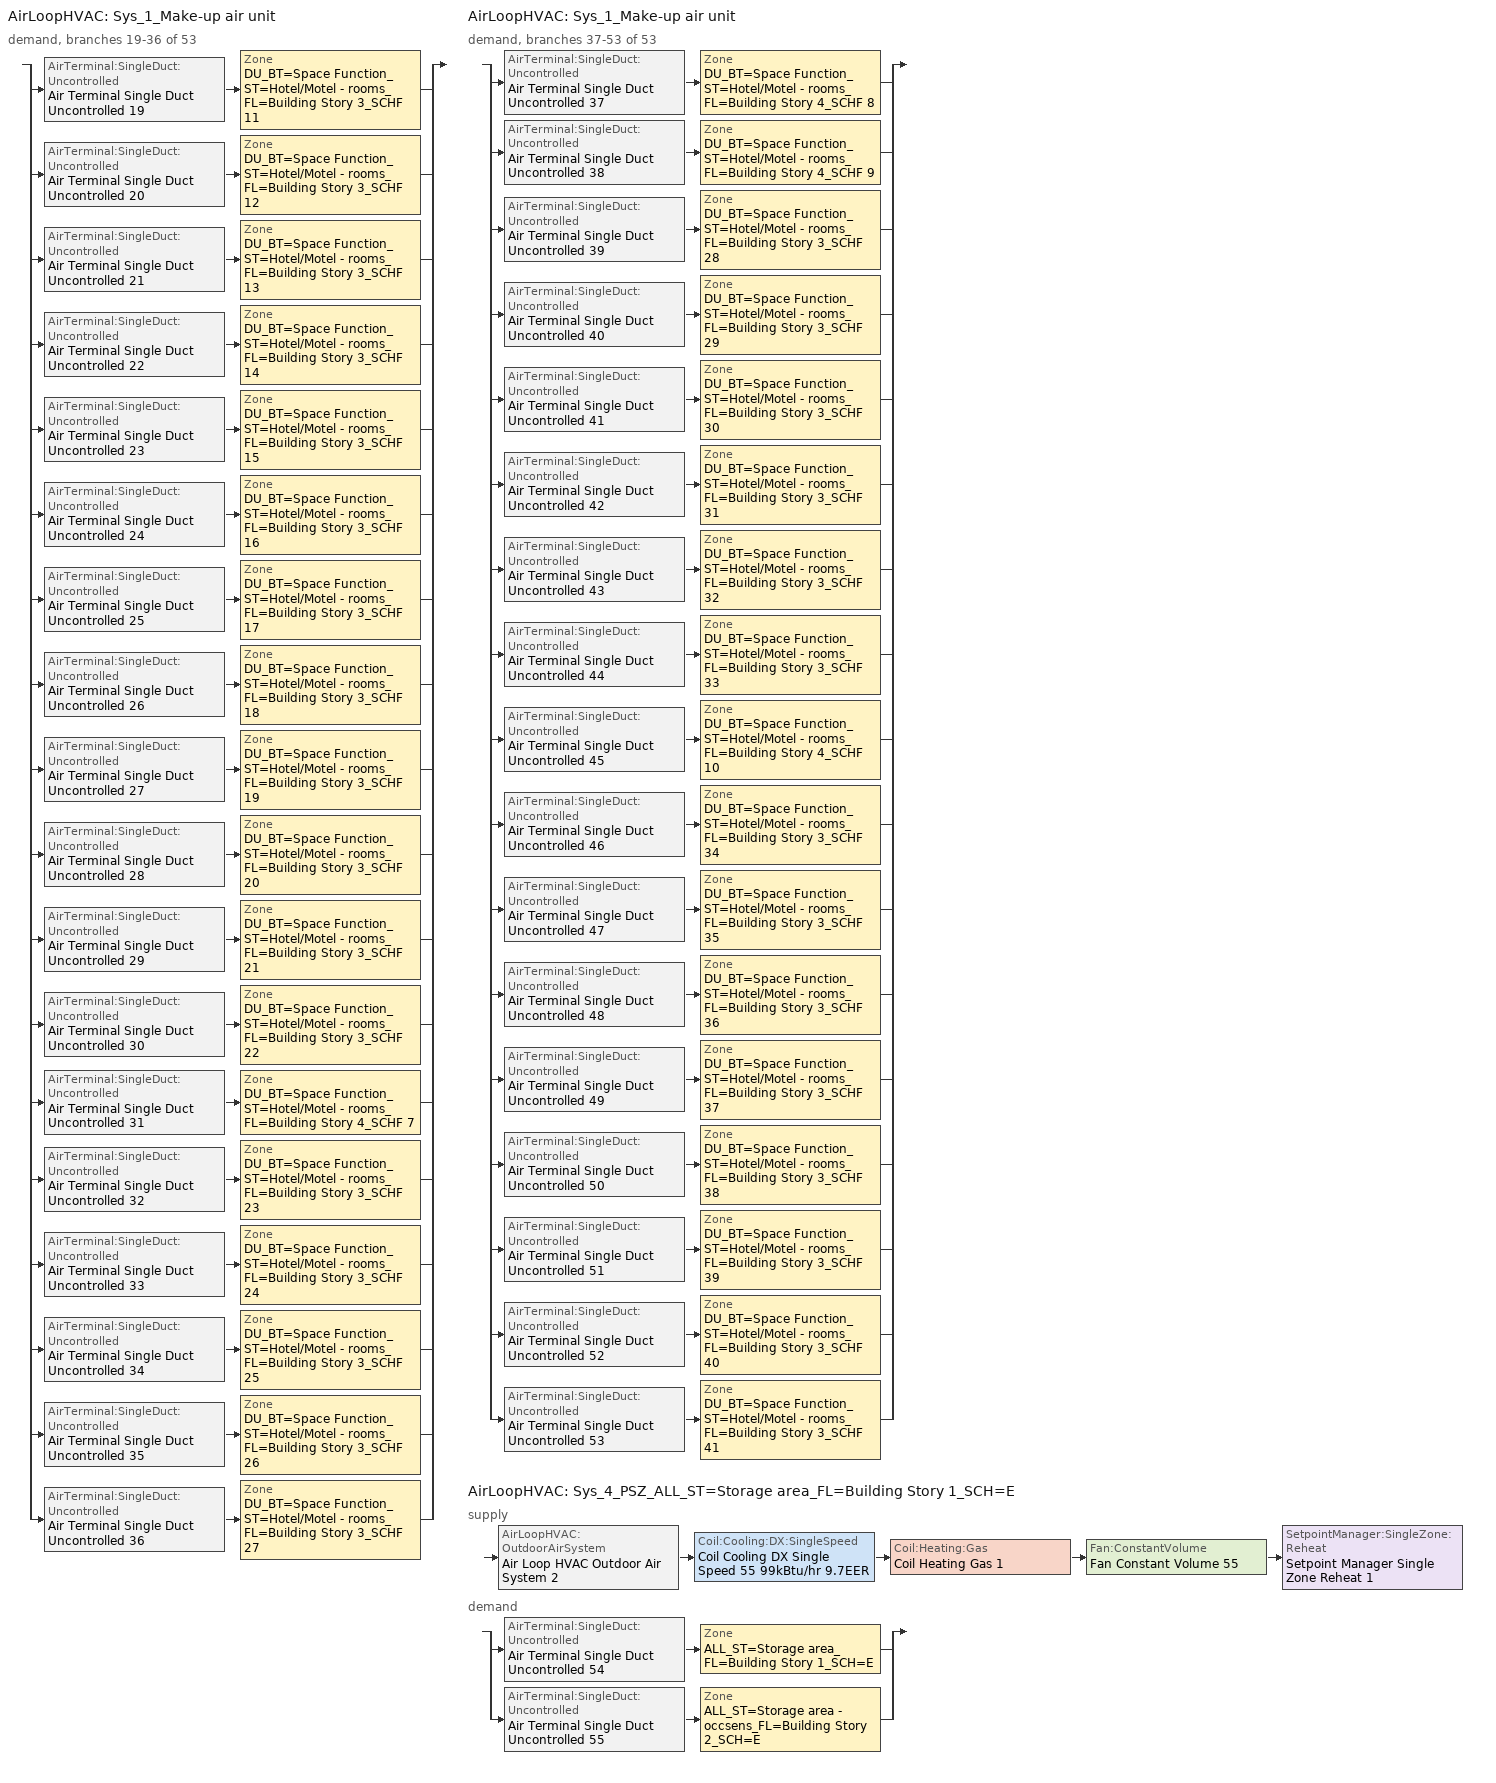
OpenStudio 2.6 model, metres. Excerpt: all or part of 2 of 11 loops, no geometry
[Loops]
AirLoopHVAC 'Sys_1_Make-up air unit'
 demand, branches 19-36 of 53: split
  | AirTerminal:SingleDuct:Uncontrolled 'Air Terminal Single Duct Uncontrolled 19' > Zone 'DU_BT=Space Function_ST=Hotel/Motel - rooms_FL=Building Story 3_SCHF 11'
  | AirTerminal:SingleDuct:Uncontrolled 'Air Terminal Single Duct Uncontrolled 20' > Zone 'DU_BT=Space Function_ST=Hotel/Motel - rooms_FL=Building Story 3_SCHF 12'
  | AirTerminal:SingleDuct:Uncontrolled 'Air Terminal Single Duct Uncontrolled 21' > Zone 'DU_BT=Space Function_ST=Hotel/Motel - rooms_FL=Building Story 3_SCHF 13'
  | AirTerminal:SingleDuct:Uncontrolled 'Air Terminal Single Duct Uncontrolled 22' > Zone 'DU_BT=Space Function_ST=Hotel/Motel - rooms_FL=Building Story 3_SCHF 14'
  | AirTerminal:SingleDuct:Uncontrolled 'Air Terminal Single Duct Uncontrolled 23' > Zone 'DU_BT=Space Function_ST=Hotel/Motel - rooms_FL=Building Story 3_SCHF 15'
  | AirTerminal:SingleDuct:Uncontrolled 'Air Terminal Single Duct Uncontrolled 24' > Zone 'DU_BT=Space Function_ST=Hotel/Motel - rooms_FL=Building Story 3_SCHF 16'
  | AirTerminal:SingleDuct:Uncontrolled 'Air Terminal Single Duct Uncontrolled 25' > Zone 'DU_BT=Space Function_ST=Hotel/Motel - rooms_FL=Building Story 3_SCHF 17'
  | AirTerminal:SingleDuct:Uncontrolled 'Air Terminal Single Duct Uncontrolled 26' > Zone 'DU_BT=Space Function_ST=Hotel/Motel - rooms_FL=Building Story 3_SCHF 18'
  | AirTerminal:SingleDuct:Uncontrolled 'Air Terminal Single Duct Uncontrolled 27' > Zone 'DU_BT=Space Function_ST=Hotel/Motel - rooms_FL=Building Story 3_SCHF 19'
  | AirTerminal:SingleDuct:Uncontrolled 'Air Terminal Single Duct Uncontrolled 28' > Zone 'DU_BT=Space Function_ST=Hotel/Motel - rooms_FL=Building Story 3_SCHF 20'
  | AirTerminal:SingleDuct:Uncontrolled 'Air Terminal Single Duct Uncontrolled 29' > Zone 'DU_BT=Space Function_ST=Hotel/Motel - rooms_FL=Building Story 3_SCHF 21'
  | AirTerminal:SingleDuct:Uncontrolled 'Air Terminal Single Duct Uncontrolled 30' > Zone 'DU_BT=Space Function_ST=Hotel/Motel - rooms_FL=Building Story 3_SCHF 22'
  | AirTerminal:SingleDuct:Uncontrolled 'Air Terminal Single Duct Uncontrolled 31' > Zone 'DU_BT=Space Function_ST=Hotel/Motel - rooms_FL=Building Story 4_SCHF 7'
  | AirTerminal:SingleDuct:Uncontrolled 'Air Terminal Single Duct Uncontrolled 32' > Zone 'DU_BT=Space Function_ST=Hotel/Motel - rooms_FL=Building Story 3_SCHF 23'
  | AirTerminal:SingleDuct:Uncontrolled 'Air Terminal Single Duct Uncontrolled 33' > Zone 'DU_BT=Space Function_ST=Hotel/Motel - rooms_FL=Building Story 3_SCHF 24'
  | AirTerminal:SingleDuct:Uncontrolled 'Air Terminal Single Duct Uncontrolled 34' > Zone 'DU_BT=Space Function_ST=Hotel/Motel - rooms_FL=Building Story 3_SCHF 25'
  | AirTerminal:SingleDuct:Uncontrolled 'Air Terminal Single Duct Uncontrolled 35' > Zone 'DU_BT=Space Function_ST=Hotel/Motel - rooms_FL=Building Story 3_SCHF 26'
  | AirTerminal:SingleDuct:Uncontrolled 'Air Terminal Single Duct Uncontrolled 36' > Zone 'DU_BT=Space Function_ST=Hotel/Motel - rooms_FL=Building Story 3_SCHF 27'
AirLoopHVAC 'Sys_1_Make-up air unit'
 demand, branches 37-53 of 53: split
  | AirTerminal:SingleDuct:Uncontrolled 'Air Terminal Single Duct Uncontrolled 37' > Zone 'DU_BT=Space Function_ST=Hotel/Motel - rooms_FL=Building Story 4_SCHF 8'
  | AirTerminal:SingleDuct:Uncontrolled 'Air Terminal Single Duct Uncontrolled 38' > Zone 'DU_BT=Space Function_ST=Hotel/Motel - rooms_FL=Building Story 4_SCHF 9'
  | AirTerminal:SingleDuct:Uncontrolled 'Air Terminal Single Duct Uncontrolled 39' > Zone 'DU_BT=Space Function_ST=Hotel/Motel - rooms_FL=Building Story 3_SCHF 28'
  | AirTerminal:SingleDuct:Uncontrolled 'Air Terminal Single Duct Uncontrolled 40' > Zone 'DU_BT=Space Function_ST=Hotel/Motel - rooms_FL=Building Story 3_SCHF 29'
  | AirTerminal:SingleDuct:Uncontrolled 'Air Terminal Single Duct Uncontrolled 41' > Zone 'DU_BT=Space Function_ST=Hotel/Motel - rooms_FL=Building Story 3_SCHF 30'
  | AirTerminal:SingleDuct:Uncontrolled 'Air Terminal Single Duct Uncontrolled 42' > Zone 'DU_BT=Space Function_ST=Hotel/Motel - rooms_FL=Building Story 3_SCHF 31'
  | AirTerminal:SingleDuct:Uncontrolled 'Air Terminal Single Duct Uncontrolled 43' > Zone 'DU_BT=Space Function_ST=Hotel/Motel - rooms_FL=Building Story 3_SCHF 32'
  | AirTerminal:SingleDuct:Uncontrolled 'Air Terminal Single Duct Uncontrolled 44' > Zone 'DU_BT=Space Function_ST=Hotel/Motel - rooms_FL=Building Story 3_SCHF 33'
  | AirTerminal:SingleDuct:Uncontrolled 'Air Terminal Single Duct Uncontrolled 45' > Zone 'DU_BT=Space Function_ST=Hotel/Motel - rooms_FL=Building Story 4_SCHF 10'
  | AirTerminal:SingleDuct:Uncontrolled 'Air Terminal Single Duct Uncontrolled 46' > Zone 'DU_BT=Space Function_ST=Hotel/Motel - rooms_FL=Building Story 3_SCHF 34'
  | AirTerminal:SingleDuct:Uncontrolled 'Air Terminal Single Duct Uncontrolled 47' > Zone 'DU_BT=Space Function_ST=Hotel/Motel - rooms_FL=Building Story 3_SCHF 35'
  | AirTerminal:SingleDuct:Uncontrolled 'Air Terminal Single Duct Uncontrolled 48' > Zone 'DU_BT=Space Function_ST=Hotel/Motel - rooms_FL=Building Story 3_SCHF 36'
  | AirTerminal:SingleDuct:Uncontrolled 'Air Terminal Single Duct Uncontrolled 49' > Zone 'DU_BT=Space Function_ST=Hotel/Motel - rooms_FL=Building Story 3_SCHF 37'
  | AirTerminal:SingleDuct:Uncontrolled 'Air Terminal Single Duct Uncontrolled 50' > Zone 'DU_BT=Space Function_ST=Hotel/Motel - rooms_FL=Building Story 3_SCHF 38'
  | AirTerminal:SingleDuct:Uncontrolled 'Air Terminal Single Duct Uncontrolled 51' > Zone 'DU_BT=Space Function_ST=Hotel/Motel - rooms_FL=Building Story 3_SCHF 39'
  | AirTerminal:SingleDuct:Uncontrolled 'Air Terminal Single Duct Uncontrolled 52' > Zone 'DU_BT=Space Function_ST=Hotel/Motel - rooms_FL=Building Story 3_SCHF 40'
  | AirTerminal:SingleDuct:Uncontrolled 'Air Terminal Single Duct Uncontrolled 53' > Zone 'DU_BT=Space Function_ST=Hotel/Motel - rooms_FL=Building Story 3_SCHF 41'
AirLoopHVAC 'Sys_4_PSZ_ALL_ST=Storage area_FL=Building Story 1_SCH=E'
 supply: AirLoopHVAC:OutdoorAirSystem 'Air Loop HVAC Outdoor Air System 2' > Coil:Cooling:DX:SingleSpeed 'Coil Cooling DX Single Speed 55 99kBtu/hr 9.7EER' > Coil:Heating:Gas 'Coil Heating Gas 1' > Fan:ConstantVolume 'Fan Constant Volume 55' > SetpointManager:SingleZone:Reheat 'Setpoint Manager Single Zone Reheat 1'
 demand: split
  | AirTerminal:SingleDuct:Uncontrolled 'Air Terminal Single Duct Uncontrolled 54' > Zone 'ALL_ST=Storage area_FL=Building Story 1_SCH=E'
  | AirTerminal:SingleDuct:Uncontrolled 'Air Terminal Single Duct Uncontrolled 55' > Zone 'ALL_ST=Storage area - occsens_FL=Building Story 2_SCH=E'
[Sizing:Zone] Zone Cooling Design Supply Air Temperature Input Method=SupplyAirTemperature; Zone Cooling Design Supply Air Temperature {C}=13; Zone Cooling Design Supply Air Temperature Difference {deltaC}=11.11; Zone Heating Design Supply Air Temperature Input Method=SupplyAirTemperature; Zone Heating Design Supply Air Temperature {C}=43; Zone Heating Design Supply Air Temperature Difference {deltaC}=11.11; Zone Cooling Design Supply Air Humidity Ratio {kg-H2O/kg-air}=0.0085; Zone Heating Design Supply Air Humidity Ratio {kg-H2O/kg-air}=0.008; Zone Heating Sizing Factor=1.3; Zone Cooling Sizing Factor=1.1; Cooling Design Air Flow Method=DesignDay; Heating Design Air Flow Method=DesignDay; Account for Dedicated Outdoor Air System=No; Dedicated Outdoor Air System Control Strategy=NeutralSupplyAir; Dedicated Outdoor Air Low Setpoint Temperature for Design {C}=autosize; Dedicated Outdoor Air High Setpoint Temperature for Design {C}=autosize
DU_BT=Space Function_ST=Hotel/Motel - rooms_FL=Building Story 3_SCHF 11; DU_BT=Space Function_ST=Hotel/Motel - rooms_FL=Building Story 3_SCHF 12; DU_BT=Space Function_ST=Hotel/Motel - rooms_FL=Building Story 3_SCHF 13; DU_BT=Space Function_ST=Hotel/Motel - rooms_FL=Building Story 3_SCHF 14; DU_BT=Space Function_ST=Hotel/Motel - rooms_FL=Building Story 3_SCHF 15; DU_BT=Space Function_ST=Hotel/Motel - rooms_FL=Building Story 3_SCHF 16; DU_BT=Space Function_ST=Hotel/Motel - rooms_FL=Building Story 3_SCHF 17; DU_BT=Space Function_ST=Hotel/Motel - rooms_FL=Building Story 3_SCHF 18; DU_BT=Space Function_ST=Hotel/Motel - rooms_FL=Building Story 3_SCHF 19; DU_BT=Space Function_ST=Hotel/Motel - rooms_FL=Building Story 3_SCHF 20; DU_BT=Space Function_ST=Hotel/Motel - rooms_FL=Building Story 3_SCHF 21; DU_BT=Space Function_ST=Hotel/Motel - rooms_FL=Building Story 3_SCHF 22; DU_BT=Space Function_ST=Hotel/Motel - rooms_FL=Building Story 4_SCHF 7; DU_BT=Space Function_ST=Hotel/Motel - rooms_FL=Building Story 3_SCHF 23; DU_BT=Space Function_ST=Hotel/Motel - rooms_FL=Building Story 3_SCHF 24; DU_BT=Space Function_ST=Hotel/Motel - rooms_FL=Building Story 3_SCHF 25; DU_BT=Space Function_ST=Hotel/Motel - rooms_FL=Building Story 3_SCHF 26; DU_BT=Space Function_ST=Hotel/Motel - rooms_FL=Building Story 3_SCHF 27; DU_BT=Space Function_ST=Hotel/Motel - rooms_FL=Building Story 4_SCHF 8; DU_BT=Space Function_ST=Hotel/Motel - rooms_FL=Building Story 4_SCHF 9; DU_BT=Space Function_ST=Hotel/Motel - rooms_FL=Building Story 3_SCHF 28; DU_BT=Space Function_ST=Hotel/Motel - rooms_FL=Building Story 3_SCHF 29; DU_BT=Space Function_ST=Hotel/Motel - rooms_FL=Building Story 3_SCHF 30; DU_BT=Space Function_ST=Hotel/Motel - rooms_FL=Building Story 3_SCHF 31; DU_BT=Space Function_ST=Hotel/Motel - rooms_FL=Building Story 3_SCHF 32; DU_BT=Space Function_ST=Hotel/Motel - rooms_FL=Building Story 3_SCHF 33; DU_BT=Space Function_ST=Hotel/Motel - rooms_FL=Building Story 4_SCHF 10; DU_BT=Space Function_ST=Hotel/Motel - rooms_FL=Building Story 3_SCHF 34; DU_BT=Space Function_ST=Hotel/Motel - rooms_FL=Building Story 3_SCHF 35; DU_BT=Space Function_ST=Hotel/Motel - rooms_FL=Building Story 3_SCHF 36; DU_BT=Space Function_ST=Hotel/Motel - rooms_FL=Building Story 3_SCHF 37; DU_BT=Space Function_ST=Hotel/Motel - rooms_FL=Building Story 3_SCHF 38; DU_BT=Space Function_ST=Hotel/Motel - rooms_FL=Building Story 3_SCHF 39; DU_BT=Space Function_ST=Hotel/Motel - rooms_FL=Building Story 3_SCHF 40; DU_BT=Space Function_ST=Hotel/Motel - rooms_FL=Building Story 3_SCHF 41; ALL_ST=Storage area_FL=Building Story 1_SCH=E; ALL_ST=Storage area - occsens_FL=Building Story 2_SCH=E
[Zone equipment]
DU_BT=Space Function_ST=Hotel/Motel - rooms_FL=Building Story 3_SCHF 11: DU_BT=Space Function_ST=Hotel/Motel - rooms_FL=Building Story 3_SCHF 11 PTAC, Zone HVAC Baseboard Convective Water 19, Air Terminal Single Duct Uncontrolled 19
DU_BT=Space Function_ST=Hotel/Motel - rooms_FL=Building Story 3_SCHF 12: DU_BT=Space Function_ST=Hotel/Motel - rooms_FL=Building Story 3_SCHF 12 PTAC, Zone HVAC Baseboard Convective Water 20, Air Terminal Single Duct Uncontrolled 20
DU_BT=Space Function_ST=Hotel/Motel - rooms_FL=Building Story 3_SCHF 13: DU_BT=Space Function_ST=Hotel/Motel - rooms_FL=Building Story 3_SCHF 13 PTAC, Zone HVAC Baseboard Convective Water 21, Air Terminal Single Duct Uncontrolled 21
DU_BT=Space Function_ST=Hotel/Motel - rooms_FL=Building Story 3_SCHF 14: DU_BT=Space Function_ST=Hotel/Motel - rooms_FL=Building Story 3_SCHF 14 PTAC, Zone HVAC Baseboard Convective Water 22, Air Terminal Single Duct Uncontrolled 22
DU_BT=Space Function_ST=Hotel/Motel - rooms_FL=Building Story 3_SCHF 15: DU_BT=Space Function_ST=Hotel/Motel - rooms_FL=Building Story 3_SCHF 15 PTAC, Zone HVAC Baseboard Convective Water 23, Air Terminal Single Duct Uncontrolled 23
DU_BT=Space Function_ST=Hotel/Motel - rooms_FL=Building Story 3_SCHF 16: DU_BT=Space Function_ST=Hotel/Motel - rooms_FL=Building Story 3_SCHF 16 PTAC, Zone HVAC Baseboard Convective Water 24, Air Terminal Single Duct Uncontrolled 24
DU_BT=Space Function_ST=Hotel/Motel - rooms_FL=Building Story 3_SCHF 17: DU_BT=Space Function_ST=Hotel/Motel - rooms_FL=Building Story 3_SCHF 17 PTAC, Zone HVAC Baseboard Convective Water 25, Air Terminal Single Duct Uncontrolled 25
DU_BT=Space Function_ST=Hotel/Motel - rooms_FL=Building Story 3_SCHF 18: DU_BT=Space Function_ST=Hotel/Motel - rooms_FL=Building Story 3_SCHF 18 PTAC, Zone HVAC Baseboard Convective Water 26, Air Terminal Single Duct Uncontrolled 26
DU_BT=Space Function_ST=Hotel/Motel - rooms_FL=Building Story 3_SCHF 19: DU_BT=Space Function_ST=Hotel/Motel - rooms_FL=Building Story 3_SCHF 19 PTAC, Zone HVAC Baseboard Convective Water 27, Air Terminal Single Duct Uncontrolled 27
DU_BT=Space Function_ST=Hotel/Motel - rooms_FL=Building Story 3_SCHF 20: DU_BT=Space Function_ST=Hotel/Motel - rooms_FL=Building Story 3_SCHF 20 PTAC, Zone HVAC Baseboard Convective Water 28, Air Terminal Single Duct Uncontrolled 28
DU_BT=Space Function_ST=Hotel/Motel - rooms_FL=Building Story 3_SCHF 21: DU_BT=Space Function_ST=Hotel/Motel - rooms_FL=Building Story 3_SCHF 21 PTAC, Zone HVAC Baseboard Convective Water 29, Air Terminal Single Duct Uncontrolled 29
DU_BT=Space Function_ST=Hotel/Motel - rooms_FL=Building Story 3_SCHF 22: DU_BT=Space Function_ST=Hotel/Motel - rooms_FL=Building Story 3_SCHF 22 PTAC, Zone HVAC Baseboard Convective Water 30, Air Terminal Single Duct Uncontrolled 30
DU_BT=Space Function_ST=Hotel/Motel - rooms_FL=Building Story 4_SCHF 7: DU_BT=Space Function_ST=Hotel/Motel - rooms_FL=Building Story 4_SCHF 7 PTAC, Zone HVAC Baseboard Convective Water 31, Air Terminal Single Duct Uncontrolled 31
DU_BT=Space Function_ST=Hotel/Motel - rooms_FL=Building Story 3_SCHF 23: DU_BT=Space Function_ST=Hotel/Motel - rooms_FL=Building Story 3_SCHF 23 PTAC, Zone HVAC Baseboard Convective Water 32, Air Terminal Single Duct Uncontrolled 32
DU_BT=Space Function_ST=Hotel/Motel - rooms_FL=Building Story 3_SCHF 24: DU_BT=Space Function_ST=Hotel/Motel - rooms_FL=Building Story 3_SCHF 24 PTAC, Zone HVAC Baseboard Convective Water 33, Air Terminal Single Duct Uncontrolled 33
DU_BT=Space Function_ST=Hotel/Motel - rooms_FL=Building Story 3_SCHF 25: DU_BT=Space Function_ST=Hotel/Motel - rooms_FL=Building Story 3_SCHF 25 PTAC, Zone HVAC Baseboard Convective Water 34, Air Terminal Single Duct Uncontrolled 34
DU_BT=Space Function_ST=Hotel/Motel - rooms_FL=Building Story 3_SCHF 26: DU_BT=Space Function_ST=Hotel/Motel - rooms_FL=Building Story 3_SCHF 26 PTAC, Zone HVAC Baseboard Convective Water 35, Air Terminal Single Duct Uncontrolled 35
DU_BT=Space Function_ST=Hotel/Motel - rooms_FL=Building Story 3_SCHF 27: DU_BT=Space Function_ST=Hotel/Motel - rooms_FL=Building Story 3_SCHF 27 PTAC, Zone HVAC Baseboard Convective Water 36, Air Terminal Single Duct Uncontrolled 36
DU_BT=Space Function_ST=Hotel/Motel - rooms_FL=Building Story 4_SCHF 8: DU_BT=Space Function_ST=Hotel/Motel - rooms_FL=Building Story 4_SCHF 8 PTAC, Zone HVAC Baseboard Convective Water 37, Air Terminal Single Duct Uncontrolled 37
DU_BT=Space Function_ST=Hotel/Motel - rooms_FL=Building Story 4_SCHF 9: DU_BT=Space Function_ST=Hotel/Motel - rooms_FL=Building Story 4_SCHF 9 PTAC, Zone HVAC Baseboard Convective Water 38, Air Terminal Single Duct Uncontrolled 38
DU_BT=Space Function_ST=Hotel/Motel - rooms_FL=Building Story 3_SCHF 28: DU_BT=Space Function_ST=Hotel/Motel - rooms_FL=Building Story 3_SCHF 28 PTAC, Zone HVAC Baseboard Convective Water 39, Air Terminal Single Duct Uncontrolled 39
DU_BT=Space Function_ST=Hotel/Motel - rooms_FL=Building Story 3_SCHF 29: DU_BT=Space Function_ST=Hotel/Motel - rooms_FL=Building Story 3_SCHF 29 PTAC, Zone HVAC Baseboard Convective Water 40, Air Terminal Single Duct Uncontrolled 40
DU_BT=Space Function_ST=Hotel/Motel - rooms_FL=Building Story 3_SCHF 30: DU_BT=Space Function_ST=Hotel/Motel - rooms_FL=Building Story 3_SCHF 30 PTAC, Zone HVAC Baseboard Convective Water 41, Air Terminal Single Duct Uncontrolled 41
DU_BT=Space Function_ST=Hotel/Motel - rooms_FL=Building Story 3_SCHF 31: DU_BT=Space Function_ST=Hotel/Motel - rooms_FL=Building Story 3_SCHF 31 PTAC, Zone HVAC Baseboard Convective Water 42, Air Terminal Single Duct Uncontrolled 42
DU_BT=Space Function_ST=Hotel/Motel - rooms_FL=Building Story 3_SCHF 32: DU_BT=Space Function_ST=Hotel/Motel - rooms_FL=Building Story 3_SCHF 32 PTAC, Zone HVAC Baseboard Convective Water 43, Air Terminal Single Duct Uncontrolled 43
DU_BT=Space Function_ST=Hotel/Motel - rooms_FL=Building Story 3_SCHF 33: DU_BT=Space Function_ST=Hotel/Motel - rooms_FL=Building Story 3_SCHF 33 PTAC, Zone HVAC Baseboard Convective Water 44, Air Terminal Single Duct Uncontrolled 44
DU_BT=Space Function_ST=Hotel/Motel - rooms_FL=Building Story 4_SCHF 10: DU_BT=Space Function_ST=Hotel/Motel - rooms_FL=Building Story 4_SCHF 10 PTAC, Zone HVAC Baseboard Convective Water 45, Air Terminal Single Duct Uncontrolled 45
DU_BT=Space Function_ST=Hotel/Motel - rooms_FL=Building Story 3_SCHF 34: DU_BT=Space Function_ST=Hotel/Motel - rooms_FL=Building Story 3_SCHF 34 PTAC, Zone HVAC Baseboard Convective Water 46, Air Terminal Single Duct Uncontrolled 46
DU_BT=Space Function_ST=Hotel/Motel - rooms_FL=Building Story 3_SCHF 35: DU_BT=Space Function_ST=Hotel/Motel - rooms_FL=Building Story 3_SCHF 35 PTAC, Zone HVAC Baseboard Convective Water 47, Air Terminal Single Duct Uncontrolled 47
DU_BT=Space Function_ST=Hotel/Motel - rooms_FL=Building Story 3_SCHF 36: DU_BT=Space Function_ST=Hotel/Motel - rooms_FL=Building Story 3_SCHF 36 PTAC, Zone HVAC Baseboard Convective Water 48, Air Terminal Single Duct Uncontrolled 48
DU_BT=Space Function_ST=Hotel/Motel - rooms_FL=Building Story 3_SCHF 37: DU_BT=Space Function_ST=Hotel/Motel - rooms_FL=Building Story 3_SCHF 37 PTAC, Zone HVAC Baseboard Convective Water 49, Air Terminal Single Duct Uncontrolled 49
DU_BT=Space Function_ST=Hotel/Motel - rooms_FL=Building Story 3_SCHF 38: DU_BT=Space Function_ST=Hotel/Motel - rooms_FL=Building Story 3_SCHF 38 PTAC, Zone HVAC Baseboard Convective Water 50, Air Terminal Single Duct Uncontrolled 50
DU_BT=Space Function_ST=Hotel/Motel - rooms_FL=Building Story 3_SCHF 39: DU_BT=Space Function_ST=Hotel/Motel - rooms_FL=Building Story 3_SCHF 39 PTAC, Zone HVAC Baseboard Convective Water 51, Air Terminal Single Duct Uncontrolled 51
DU_BT=Space Function_ST=Hotel/Motel - rooms_FL=Building Story 3_SCHF 40: DU_BT=Space Function_ST=Hotel/Motel - rooms_FL=Building Story 3_SCHF 40 PTAC, Zone HVAC Baseboard Convective Water 52, Air Terminal Single Duct Uncontrolled 52
DU_BT=Space Function_ST=Hotel/Motel - rooms_FL=Building Story 3_SCHF 41: DU_BT=Space Function_ST=Hotel/Motel - rooms_FL=Building Story 3_SCHF 41 PTAC, Zone HVAC Baseboard Convective Water 53, Air Terminal Single Duct Uncontrolled 53
ALL_ST=Storage area_FL=Building Story 1_SCH=E: Air Terminal Single Duct Uncontrolled 54, Zone HVAC Baseboard Convective Water 54
ALL_ST=Storage area - occsens_FL=Building Story 2_SCH=E: Air Terminal Single Duct Uncontrolled 55, Zone HVAC Baseboard Convective Water 55
[AirLoopHVAC]
Sys_4_PSZ_ALL_ST=Storage area_FL=Building Story 1_SCH=E: Availability Schedule=Sys_4_PSZ_ALL_ST=Storage area_FL=Building Story 1_SCH=E Occ Sch; Design Supply Air Flow Rate {m3/s}=AutoSize
[Sizing:System]
Sys_4_PSZ_ALL_ST=Storage area_FL=Building Story 1_SCH=E: Type of Load to Size On=Sensible; Design Outdoor Air Flow Rate {m3/s}=Autosize; Minimum System Air Flow Ratio=1; Preheat Design Temperature {C}=7; Preheat Design Humidity Ratio {kg-H2O/kg-Air}=0.008; Precool Design Temperature {C}=13; Precool Design Humidity Ratio {kg-H2O/kg-Air}=0.008; Central Cooling Design Supply Air Temperature {C}=13; Central Heating Design Supply Air Temperature {C}=43; Sizing Option=NonCoincident; 100% Outdoor Air in Cooling=No; 100% Outdoor Air in Heating=No; Central Cooling Design Supply Air Humidity Ratio {kg-H2O/kg-Air}=0.0085; Central Heating Design Supply Air Humidity Ratio {kg-H2O/kg-Air}=0.008; Cooling Design Air Flow Method=DesignDay; Cooling Design Air Flow Rate {m3/s}=0; Heating Design Air Flow Method=DesignDay; Heating Design Air Flow Rate {m3/s}=0; System Outdoor Air Method=ZoneSum; Zone Maximum Outdoor Air Fraction=1; Cooling Supply Air Flow Rate Per Floor Area {m3/s-m2}=0.00996765; Cooling Fraction of Autosized Cooling Supply Air Flow Rate=1; Cooling Supply Air Flow Rate Per Unit Cooling Capacity {m3/s-W}=3.94755e-05; Heating Supply Air Flow Rate Per Floor Area {m3/s-m2}=0.00996765; Heating Fraction of Autosized Heating Supply Air Flow Rate=1; Heating Fraction of Autosized Cooling Supply Air Flow Rate=1; Heating Supply Air Flow Rate Per Unit Heating Capacity {m3/s-W}=3.15882e-05; Cooling Design Capacity Method=CoolingDesignCapacity; Cooling Design Capacity {W}=autosize; Cooling Design Capacity Per Floor Area {W/m2}=234.7; Fraction of Autosized Cooling Design Capacity=1; Heating Design Capacity Method=HeatingDesignCapacity; Heating Design Capacity {W}=autosize; Heating Design Capacity Per Floor Area {W/m2}=157; Fraction of Autosized Heating Design Capacity=1; Central Cooling Capacity Control Method=OnOff
[Fan:ConstantVolume] Availability Schedule=Always On Discrete; Fan Efficiency=0.39975; Pressure Rise {Pa}=640; Maximum Flow Rate {m3/s}=AutoSize; Motor Efficiency=0.615
Fan Constant Volume 20; Fan Constant Volume 21; Fan Constant Volume 22; Fan Constant Volume 23; Fan Constant Volume 24; Fan Constant Volume 25; Fan Constant Volume 26; Fan Constant Volume 27; Fan Constant Volume 28; Fan Constant Volume 29; Fan Constant Volume 30; Fan Constant Volume 31; Fan Constant Volume 32; Fan Constant Volume 33; Fan Constant Volume 34; Fan Constant Volume 35; Fan Constant Volume 36; Fan Constant Volume 37; Fan Constant Volume 38; Fan Constant Volume 39; Fan Constant Volume 40; Fan Constant Volume 41; Fan Constant Volume 42; Fan Constant Volume 43; Fan Constant Volume 44; Fan Constant Volume 45; Fan Constant Volume 46; Fan Constant Volume 47; Fan Constant Volume 48; Fan Constant Volume 49; Fan Constant Volume 50; Fan Constant Volume 51; Fan Constant Volume 52; Fan Constant Volume 53; Fan Constant Volume 54; Fan Constant Volume 55
[Coil:Cooling:DX:SingleSpeed] Availability Schedule=Always On Discrete; Rated Total Cooling Capacity {W}=autosize; Rated Sensible Heat Ratio=autosize; Rated Air Flow Rate {m3/s}=autosize; Rated Evaporator Fan Power Per Volume Flow Rate {W/(m3/s)}=773.3; Total Cooling Capacity Function of Temperature Curve=DXCOOL-NECB2011-REF-CAPFT; Total Cooling Capacity Function of Flow Fraction Curve=DXCOOL-NECB2011-REF-CAPFFLOW; Energy Input Ratio Function of Temperature Curve=DXCOOL-NECB2011-REF-COOLEIRFT; Energy Input Ratio Function of Flow Fraction Curve=DXCOOL-NECB2011-REF-COOLEIRFFLOW; Part Load Fraction Correlation Curve=DXCOOL-NECB2011-REF-COOLPLFFPLR; Condenser Type=AirCooled; Evaporative Condenser Effectiveness=0; Evaporative Condenser Air Flow Rate {m3/s}=Autosize; Evaporative Condenser Pump Rated Power Consumption {W}=Autosize; Crankcase Heater Capacity {W}=0; Maximum Outdoor Dry-Bulb Temperature for Crankcase Heater Operation {C}=0; Basin Heater Capacity {W/K}=0; Basin Heater Setpoint Temperature {C}=10
Name | Rated COP {W/W}
Coil Cooling DX Single Speed 20 5kBtu/hr 11.0EER; Coil Cooling DX Single Speed 25 5kBtu/hr 11.0EER; Coil Cooling DX Single Speed 29 5kBtu/hr 11.0EER; Coil Cooling DX Single Speed 35 5kBtu/hr 11.0EER; Coil Cooling DX Single Speed 37 5kBtu/hr 11.0EER; Coil Cooling DX Single Speed 41 5kBtu/hr 11.0EER; Coil Cooling DX Single Speed 42 5kBtu/hr 11.0EER; Coil Cooling DX Single Speed 43 5kBtu/hr 11.0EER; Coil Cooling DX Single Speed 45 5kBtu/hr 11.0EER; Coil Cooling DX Single Speed 47 5kBtu/hr 11.0EER; Coil Cooling DX Single Speed 48 5kBtu/hr 11.0EER; Coil Cooling DX Single Speed 49 5kBtu/hr 11.0EER; Coil Cooling DX Single Speed 50 5kBtu/hr 11.0EER; Coil Cooling DX Single Speed 51 5kBtu/hr 11.0EER; Coil Cooling DX Single Speed 52 5kBtu/hr 11.0EER | 3.72548
Coil Cooling DX Single Speed 21 5kBtu/hr 11.0EER | 3.72518
Coil Cooling DX Single Speed 22 3kBtu/hr 11.0EER; Coil Cooling DX Single Speed 27 3kBtu/hr 11.0EER; Coil Cooling DX Single Speed 28 3kBtu/hr 11.0EER; Coil Cooling DX Single Speed 30 3kBtu/hr 11.0EER; Coil Cooling DX Single Speed 54 3kBtu/hr 11.0EER | 3.72331
Coil Cooling DX Single Speed 23 5kBtu/hr 11.0EER | 3.72519
Coil Cooling DX Single Speed 24 18kBtu/hr 9.3EER | 3.15836
Coil Cooling DX Single Speed 26 19kBtu/hr 9.3EER | 3.15891
Coil Cooling DX Single Speed 31 19kBtu/hr 9.3EER | 3.15917
Coil Cooling DX Single Speed 32 13kBtu/hr 9.8EER | 3.31332
Coil Cooling DX Single Speed 33 18kBtu/hr 9.3EER | 3.15824
Coil Cooling DX Single Speed 34 3kBtu/hr 11.0EER | 3.72329
Coil Cooling DX Single Speed 36 3kBtu/hr 11.0EER | 3.7233
Coil Cooling DX Single Speed 38 13kBtu/hr 9.8EER | 3.31333
Coil Cooling DX Single Speed 39 13kBtu/hr 9.8EER | 3.31765
Coil Cooling DX Single Speed 40 3kBtu/hr 11.0EER | 3.72324
Coil Cooling DX Single Speed 44 5kBtu/hr 11.0EER; Coil Cooling DX Single Speed 53 5kBtu/hr 11.0EER | 3.72546
Coil Cooling DX Single Speed 46 22kBtu/hr 9.3EER | 3.16124
Coil Cooling DX Single Speed 55 99kBtu/hr 9.7EER | 3.35368
[Controller:OutdoorAir]
Controller Outdoor Air 2: Minimum Outdoor Air Flow Rate {m3/s}=autosize; Maximum Outdoor Air Flow Rate {m3/s}=Autosize; Economizer Control Type=DifferentialEnthalpy; Economizer Control Action Type=ModulateFlow; Lockout Type=NoLockout; Minimum Limit Type=FixedMinimum; Minimum Outdoor Air Schedule=Sys_4_PSZ_ALL_ST=Storage area_FL=Building Story 1_SCH=E Occ Sch; Controller Mechanical Ventilation=Controller Mechanical Ventilation 2; High Humidity Control=No; Heat Recovery Bypass Control Type=BypassWhenWithinEconomizerLimits
[Controller:MechanicalVentilation]
Controller Mechanical Ventilation 2: Availability Schedule=Always On Discrete; System Outdoor Air Method=ZoneSum
[AirLoopHVAC:OutdoorAirSystem]
Air Loop HVAC Outdoor Air System 2: Controller=Controller Outdoor Air 2
[Coil:Heating:Electric] Availability Schedule=ON_OFF_ALWAYS_OFF
Coil Heating Electric 19; Coil Heating Electric 20; Coil Heating Electric 21; Coil Heating Electric 22; Coil Heating Electric 23; Coil Heating Electric 24; Coil Heating Electric 25; Coil Heating Electric 26; Coil Heating Electric 27; Coil Heating Electric 28; Coil Heating Electric 29; Coil Heating Electric 30; Coil Heating Electric 31; Coil Heating Electric 32; Coil Heating Electric 33; Coil Heating Electric 34; Coil Heating Electric 35; Coil Heating Electric 36; Coil Heating Electric 37; Coil Heating Electric 38; Coil Heating Electric 39; Coil Heating Electric 40; Coil Heating Electric 41; Coil Heating Electric 42; Coil Heating Electric 43; Coil Heating Electric 44; Coil Heating Electric 45; Coil Heating Electric 46; Coil Heating Electric 47; Coil Heating Electric 48; Coil Heating Electric 49; Coil Heating Electric 50; Coil Heating Electric 51; Coil Heating Electric 52; Coil Heating Electric 53
[ZoneHVAC:PackagedTerminalAirConditioner] Availability Schedule=Always On Discrete; Supply Air Flow Rate During Cooling Operation {m3/s}=Autosize; Supply Air Flow Rate During Heating Operation {m3/s}=Autosize; Supply Air Flow Rate When No Cooling or Heating is Needed {m3/s}=Autosize; Outdoor Air Flow Rate During Cooling Operation {m3/s}=1e-05; Outdoor Air Flow Rate During Heating Operation {m3/s}=1e-05; Outdoor Air Flow Rate When No Cooling or Heating is Needed {m3/s}=1e-05; Fan Placement=DrawThrough
Name | Supply Air Fan | Heating Coil | Cooling Coil
DU_BT=Space Function_ST=Hotel/Motel - rooms_FL=Building Story 3_SCHF 11 PTAC | Fan Constant Volume 20 | Coil Heating Electric 19 | Coil Cooling DX Single Speed 20 5kBtu/hr 11.0EER
DU_BT=Space Function_ST=Hotel/Motel - rooms_FL=Building Story 3_SCHF 12 PTAC | Fan Constant Volume 21 | Coil Heating Electric 20 | Coil Cooling DX Single Speed 21 5kBtu/hr 11.0EER
DU_BT=Space Function_ST=Hotel/Motel - rooms_FL=Building Story 3_SCHF 13 PTAC | Fan Constant Volume 22 | Coil Heating Electric 21 | Coil Cooling DX Single Speed 22 3kBtu/hr 11.0EER
DU_BT=Space Function_ST=Hotel/Motel - rooms_FL=Building Story 3_SCHF 14 PTAC | Fan Constant Volume 23 | Coil Heating Electric 22 | Coil Cooling DX Single Speed 23 5kBtu/hr 11.0EER
DU_BT=Space Function_ST=Hotel/Motel - rooms_FL=Building Story 3_SCHF 15 PTAC | Fan Constant Volume 24 | Coil Heating Electric 23 | Coil Cooling DX Single Speed 24 18kBtu/hr 9.3EER
DU_BT=Space Function_ST=Hotel/Motel - rooms_FL=Building Story 3_SCHF 16 PTAC | Fan Constant Volume 25 | Coil Heating Electric 24 | Coil Cooling DX Single Speed 25 5kBtu/hr 11.0EER
DU_BT=Space Function_ST=Hotel/Motel - rooms_FL=Building Story 3_SCHF 17 PTAC | Fan Constant Volume 26 | Coil Heating Electric 25 | Coil Cooling DX Single Speed 26 19kBtu/hr 9.3EER
DU_BT=Space Function_ST=Hotel/Motel - rooms_FL=Building Story 3_SCHF 18 PTAC | Fan Constant Volume 27 | Coil Heating Electric 26 | Coil Cooling DX Single Speed 27 3kBtu/hr 11.0EER
DU_BT=Space Function_ST=Hotel/Motel - rooms_FL=Building Story 3_SCHF 19 PTAC | Fan Constant Volume 28 | Coil Heating Electric 27 | Coil Cooling DX Single Speed 28 3kBtu/hr 11.0EER
DU_BT=Space Function_ST=Hotel/Motel - rooms_FL=Building Story 3_SCHF 20 PTAC | Fan Constant Volume 29 | Coil Heating Electric 28 | Coil Cooling DX Single Speed 29 5kBtu/hr 11.0EER
DU_BT=Space Function_ST=Hotel/Motel - rooms_FL=Building Story 3_SCHF 21 PTAC | Fan Constant Volume 30 | Coil Heating Electric 29 | Coil Cooling DX Single Speed 30 3kBtu/hr 11.0EER
DU_BT=Space Function_ST=Hotel/Motel - rooms_FL=Building Story 3_SCHF 22 PTAC | Fan Constant Volume 31 | Coil Heating Electric 30 | Coil Cooling DX Single Speed 31 19kBtu/hr 9.3EER
DU_BT=Space Function_ST=Hotel/Motel - rooms_FL=Building Story 4_SCHF 7 PTAC | Fan Constant Volume 32 | Coil Heating Electric 31 | Coil Cooling DX Single Speed 32 13kBtu/hr 9.8EER
DU_BT=Space Function_ST=Hotel/Motel - rooms_FL=Building Story 3_SCHF 23 PTAC | Fan Constant Volume 33 | Coil Heating Electric 32 | Coil Cooling DX Single Speed 33 18kBtu/hr 9.3EER
DU_BT=Space Function_ST=Hotel/Motel - rooms_FL=Building Story 3_SCHF 24 PTAC | Fan Constant Volume 34 | Coil Heating Electric 33 | Coil Cooling DX Single Speed 34 3kBtu/hr 11.0EER
DU_BT=Space Function_ST=Hotel/Motel - rooms_FL=Building Story 3_SCHF 25 PTAC | Fan Constant Volume 35 | Coil Heating Electric 34 | Coil Cooling DX Single Speed 35 5kBtu/hr 11.0EER
DU_BT=Space Function_ST=Hotel/Motel - rooms_FL=Building Story 3_SCHF 26 PTAC | Fan Constant Volume 36 | Coil Heating Electric 35 | Coil Cooling DX Single Speed 36 3kBtu/hr 11.0EER
DU_BT=Space Function_ST=Hotel/Motel - rooms_FL=Building Story 3_SCHF 27 PTAC | Fan Constant Volume 37 | Coil Heating Electric 36 | Coil Cooling DX Single Speed 37 5kBtu/hr 11.0EER
DU_BT=Space Function_ST=Hotel/Motel - rooms_FL=Building Story 4_SCHF 8 PTAC | Fan Constant Volume 38 | Coil Heating Electric 37 | Coil Cooling DX Single Speed 38 13kBtu/hr 9.8EER
DU_BT=Space Function_ST=Hotel/Motel - rooms_FL=Building Story 4_SCHF 9 PTAC | Fan Constant Volume 39 | Coil Heating Electric 38 | Coil Cooling DX Single Speed 39 13kBtu/hr 9.8EER
DU_BT=Space Function_ST=Hotel/Motel - rooms_FL=Building Story 3_SCHF 28 PTAC | Fan Constant Volume 40 | Coil Heating Electric 39 | Coil Cooling DX Single Speed 40 3kBtu/hr 11.0EER
DU_BT=Space Function_ST=Hotel/Motel - rooms_FL=Building Story 3_SCHF 29 PTAC | Fan Constant Volume 41 | Coil Heating Electric 40 | Coil Cooling DX Single Speed 41 5kBtu/hr 11.0EER
DU_BT=Space Function_ST=Hotel/Motel - rooms_FL=Building Story 3_SCHF 30 PTAC | Fan Constant Volume 42 | Coil Heating Electric 41 | Coil Cooling DX Single Speed 42 5kBtu/hr 11.0EER
DU_BT=Space Function_ST=Hotel/Motel - rooms_FL=Building Story 3_SCHF 31 PTAC | Fan Constant Volume 43 | Coil Heating Electric 42 | Coil Cooling DX Single Speed 43 5kBtu/hr 11.0EER
DU_BT=Space Function_ST=Hotel/Motel - rooms_FL=Building Story 3_SCHF 32 PTAC | Fan Constant Volume 44 | Coil Heating Electric 43 | Coil Cooling DX Single Speed 44 5kBtu/hr 11.0EER
DU_BT=Space Function_ST=Hotel/Motel - rooms_FL=Building Story 3_SCHF 33 PTAC | Fan Constant Volume 45 | Coil Heating Electric 44 | Coil Cooling DX Single Speed 45 5kBtu/hr 11.0EER
DU_BT=Space Function_ST=Hotel/Motel - rooms_FL=Building Story 4_SCHF 10 PTAC | Fan Constant Volume 46 | Coil Heating Electric 45 | Coil Cooling DX Single Speed 46 22kBtu/hr 9.3EER
DU_BT=Space Function_ST=Hotel/Motel - rooms_FL=Building Story 3_SCHF 34 PTAC | Fan Constant Volume 47 | Coil Heating Electric 46 | Coil Cooling DX Single Speed 47 5kBtu/hr 11.0EER
DU_BT=Space Function_ST=Hotel/Motel - rooms_FL=Building Story 3_SCHF 35 PTAC | Fan Constant Volume 48 | Coil Heating Electric 47 | Coil Cooling DX Single Speed 48 5kBtu/hr 11.0EER
DU_BT=Space Function_ST=Hotel/Motel - rooms_FL=Building Story 3_SCHF 36 PTAC | Fan Constant Volume 49 | Coil Heating Electric 48 | Coil Cooling DX Single Speed 49 5kBtu/hr 11.0EER
DU_BT=Space Function_ST=Hotel/Motel - rooms_FL=Building Story 3_SCHF 37 PTAC | Fan Constant Volume 50 | Coil Heating Electric 49 | Coil Cooling DX Single Speed 50 5kBtu/hr 11.0EER
DU_BT=Space Function_ST=Hotel/Motel - rooms_FL=Building Story 3_SCHF 38 PTAC | Fan Constant Volume 51 | Coil Heating Electric 50 | Coil Cooling DX Single Speed 51 5kBtu/hr 11.0EER
DU_BT=Space Function_ST=Hotel/Motel - rooms_FL=Building Story 3_SCHF 39 PTAC | Fan Constant Volume 52 | Coil Heating Electric 51 | Coil Cooling DX Single Speed 52 5kBtu/hr 11.0EER
DU_BT=Space Function_ST=Hotel/Motel - rooms_FL=Building Story 3_SCHF 40 PTAC | Fan Constant Volume 53 | Coil Heating Electric 52 | Coil Cooling DX Single Speed 53 5kBtu/hr 11.0EER
DU_BT=Space Function_ST=Hotel/Motel - rooms_FL=Building Story 3_SCHF 41 PTAC | Fan Constant Volume 54 | Coil Heating Electric 53 | Coil Cooling DX Single Speed 54 3kBtu/hr 11.0EER
[AirTerminal:SingleDuct:Uncontrolled] Availability Schedule=Always On Discrete; Maximum Air Flow Rate {m3/s}=AutoSize
Air Terminal Single Duct Uncontrolled 19; Air Terminal Single Duct Uncontrolled 20; Air Terminal Single Duct Uncontrolled 21; Air Terminal Single Duct Uncontrolled 22; Air Terminal Single Duct Uncontrolled 23; Air Terminal Single Duct Uncontrolled 24; Air Terminal Single Duct Uncontrolled 25; Air Terminal Single Duct Uncontrolled 26; Air Terminal Single Duct Uncontrolled 27; Air Terminal Single Duct Uncontrolled 28; Air Terminal Single Duct Uncontrolled 29; Air Terminal Single Duct Uncontrolled 30; Air Terminal Single Duct Uncontrolled 31; Air Terminal Single Duct Uncontrolled 32; Air Terminal Single Duct Uncontrolled 33; Air Terminal Single Duct Uncontrolled 34; Air Terminal Single Duct Uncontrolled 35; Air Terminal Single Duct Uncontrolled 36; Air Terminal Single Duct Uncontrolled 37; Air Terminal Single Duct Uncontrolled 38; Air Terminal Single Duct Uncontrolled 39; Air Terminal Single Duct Uncontrolled 40; Air Terminal Single Duct Uncontrolled 41; Air Terminal Single Duct Uncontrolled 42; Air Terminal Single Duct Uncontrolled 43; Air Terminal Single Duct Uncontrolled 44; Air Terminal Single Duct Uncontrolled 45; Air Terminal Single Duct Uncontrolled 46; Air Terminal Single Duct Uncontrolled 47; Air Terminal Single Duct Uncontrolled 48; Air Terminal Single Duct Uncontrolled 49; Air Terminal Single Duct Uncontrolled 50; Air Terminal Single Duct Uncontrolled 51; Air Terminal Single Duct Uncontrolled 52; Air Terminal Single Duct Uncontrolled 53; Air Terminal Single Duct Uncontrolled 54; Air Terminal Single Duct Uncontrolled 55
[Coil:Heating:Gas]
Coil Heating Gas 1: Availability Schedule=Always On Discrete; Gas Burner Efficiency=0.924; Nominal Capacity {W}=AutoSize; Parasitic Electric Load {W}=0; Part Load Fraction Correlation Curve=FURNACE-EFFPLR-NECB2011; Parasitic Gas Load {W}=0
[SetpointManager:SingleZone:Reheat]
Setpoint Manager Single Zone Reheat 1: Minimum Supply Air Temperature {C}=13; Maximum Supply Air Temperature {C}=43; Control Zone=ALL_ST=Storage area_FL=Building Story 1_SCH=E
[Schedule:Ruleset]
Name | Default Day Schedule | Summer Design Day Schedule | Winter Design Day Schedule
ON_OFF_ALWAYS_OFF | Schedule Day 3
Sys_4_PSZ_ALL_ST=Storage area_FL=Building Story 1_SCH=E Occ Sch | Sys_4_PSZ_ALL_ST=Storage area_FL=Building Story 1_SCH=E Occ Sch Default | Sys_4_PSZ_ALL_ST=Storage area_FL=Building Story 1_SCH=E Occ Sch Summer Design Day | Sys_4_PSZ_ALL_ST=Storage area_FL=Building Story 1_SCH=E Occ Sch Winter Design Day
[Schedule:Day]
Schedule Day 3; wkdON_OFF_ALWAYS_OFF 1; satON_OFF_ALWAYS_OFF 1; sunON_OFF_ALWAYS_OFF 1: 1, 0, 0, 2, 0, 0, 3, 0, 0, 4, 0, 0, 5, 0, 0, 6, 0, 0, 7, 0, 0, 8, 0, 0, 9, 0, 0, 10, 0, 0, 11, 0, 0, 12, 0, 0, 13, 0, 0, 14, 0, 0, 15, 0, 0, 16, 0, 0, 17, 0, 0, 18, 0, 0, 19, 0, 0, 20, 0, 0, 21, 0, 0, 22, 0, 0, 23, 0, 0, 24, 0, 0
Sys_4_PSZ_ALL_ST=Storage area_FL=Building Story 1_SCH=E Occ Sch Default; Sys_4_PSZ_ALL_ST=Storage area_FL=Building Story 1_SCH=E Occ Sch Winter Design Day; Sys_4_PSZ_ALL_ST=Storage area_FL=Building Story 1_SCH=E Occ Sch Summer Design Day: 24, 0, 1
Sys_4_PSZ_ALL_ST=Storage area_FL=Building Story 1_SCH=E Occ Sch Monday; Sys_4_PSZ_ALL_ST=Storage area_FL=Building Story 1_SCH=E Occ Sch Tuesday; Sys_4_PSZ_ALL_ST=Storage area_FL=Building Story 1_SCH=E Occ Sch Wednesday; Sys_4_PSZ_ALL_ST=Storage area_FL=Building Story 1_SCH=E Occ Sch Thursday; Sys_4_PSZ_ALL_ST=Storage area_FL=Building Story 1_SCH=E Occ Sch Friday: 8, 0, 0, 19, 0, 1, 24, 0, 0
Sys_4_PSZ_ALL_ST=Storage area_FL=Building Story 1_SCH=E Occ Sch Saturday: 9, 0, 0, 13, 0, 1, 24, 0, 0
Sys_4_PSZ_ALL_ST=Storage area_FL=Building Story 1_SCH=E Occ Sch Sunday: 24, 0, 0
[Schedule:Rule] Date Specification Type=DateRange; Start Month=1; Start Day=1; End Month=12
Name | Schedule Ruleset | Rule Order | Day Schedule | Apply Sunday | Apply Monday | Apply Tuesday | Apply Wednesday | Apply Thursday | Apply Friday | Apply Saturday | End Day
wkdON_OFF_ALWAYS_OFF rule | ON_OFF_ALWAYS_OFF | 2 | wkdON_OFF_ALWAYS_OFF 1 | No | Yes | Yes | Yes | Yes | Yes | No | 31
satON_OFF_ALWAYS_OFFrule | ON_OFF_ALWAYS_OFF | 1 | satON_OFF_ALWAYS_OFF 1 | No | No | No | No | No | No | Yes | 31
sunON_OFF_ALWAYS_OFFrule | ON_OFF_ALWAYS_OFF | 0 | sunON_OFF_ALWAYS_OFF 1 | Yes | No | No | No | No | No | No | 31
Sys_4_PSZ_ALL_ST=Storage area_FL=Building Story 1_SCH=E Occ Sch Monday Rule | Sys_4_PSZ_ALL_ST=Storage area_FL=Building Story 1_SCH=E Occ Sch | 6 | Sys_4_PSZ_ALL_ST=Storage area_FL=Building Story 1_SCH=E Occ Sch Monday |  | Yes |  |  |  |  |  | 25
Sys_4_PSZ_ALL_ST=Storage area_FL=Building Story 1_SCH=E Occ Sch Tuesday Rule | Sys_4_PSZ_ALL_ST=Storage area_FL=Building Story 1_SCH=E Occ Sch | 5 | Sys_4_PSZ_ALL_ST=Storage area_FL=Building Story 1_SCH=E Occ Sch Tuesday |  |  | Yes |  |  |  |  | 26
Sys_4_PSZ_ALL_ST=Storage area_FL=Building Story 1_SCH=E Occ Sch Wednesday Rule | Sys_4_PSZ_ALL_ST=Storage area_FL=Building Story 1_SCH=E Occ Sch | 4 | Sys_4_PSZ_ALL_ST=Storage area_FL=Building Story 1_SCH=E Occ Sch Wednesday |  |  |  | Yes |  |  |  | 27
Sys_4_PSZ_ALL_ST=Storage area_FL=Building Story 1_SCH=E Occ Sch Thursday Rule | Sys_4_PSZ_ALL_ST=Storage area_FL=Building Story 1_SCH=E Occ Sch | 3 | Sys_4_PSZ_ALL_ST=Storage area_FL=Building Story 1_SCH=E Occ Sch Thursday |  |  |  |  | Yes |  |  | 28
Sys_4_PSZ_ALL_ST=Storage area_FL=Building Story 1_SCH=E Occ Sch Friday Rule | Sys_4_PSZ_ALL_ST=Storage area_FL=Building Story 1_SCH=E Occ Sch | 2 | Sys_4_PSZ_ALL_ST=Storage area_FL=Building Story 1_SCH=E Occ Sch Friday |  |  |  |  |  | Yes |  | 29
Sys_4_PSZ_ALL_ST=Storage area_FL=Building Story 1_SCH=E Occ Sch Saturday Rule | Sys_4_PSZ_ALL_ST=Storage area_FL=Building Story 1_SCH=E Occ Sch | 1 | Sys_4_PSZ_ALL_ST=Storage area_FL=Building Story 1_SCH=E Occ Sch Saturday |  |  |  |  |  |  | Yes | 30
Sys_4_PSZ_ALL_ST=Storage area_FL=Building Story 1_SCH=E Occ Sch Sunday Rule | Sys_4_PSZ_ALL_ST=Storage area_FL=Building Story 1_SCH=E Occ Sch | 0 | Sys_4_PSZ_ALL_ST=Storage area_FL=Building Story 1_SCH=E Occ Sch Sunday | Yes |  |  |  |  |  |  | 31
[Schedule:Constant]
Always On Discrete: Value=1
[Curve:Biquadratic] Minimum Value of x=13; Maximum Value of x=24; Minimum Value of y=24; Maximum Value of y=46
Name | Coefficient1 Constant | Coefficient2 x | Coefficient3 x**2 | Coefficient4 y | Coefficient5 y**2 | Coefficient6 x*y
DXCOOL-NECB2011-REF-CAPFT | 0.867905 | 0.0142459 | 0.00055436 | -0.0075575 | 3.3e-05 | -0.0001918
DXCOOL-NECB2011-REF-COOLEIRFT | 0.116936 | 0.0284933 | -0.0004112 | 0.0214108 | 0.00016103 | -0.0006791
[Curve:Quadratic] Coefficient1 Constant=1; Coefficient2 x=0; Coefficient3 x**2=0; Minimum Value of x=0; Maximum Value of x=1
DXCOOL-NECB2011-REF-CAPFFLOW; DXCOOL-NECB2011-REF-COOLEIRFFLOW
[Curve:Cubic] Maximum Value of x=1
Name | Coefficient1 Constant | Coefficient2 x | Coefficient3 x**2 | Coefficient4 x**3 | Minimum Value of x
DXCOOL-NECB2011-REF-COOLPLFFPLR | 0.0277 | 4.9151 | -8.184 | 4.2702 | 0.7
FURNACE-EFFPLR-NECB2011 | 0.7277 | 1.0667 | -1.5174 | 0.7282 | 0
